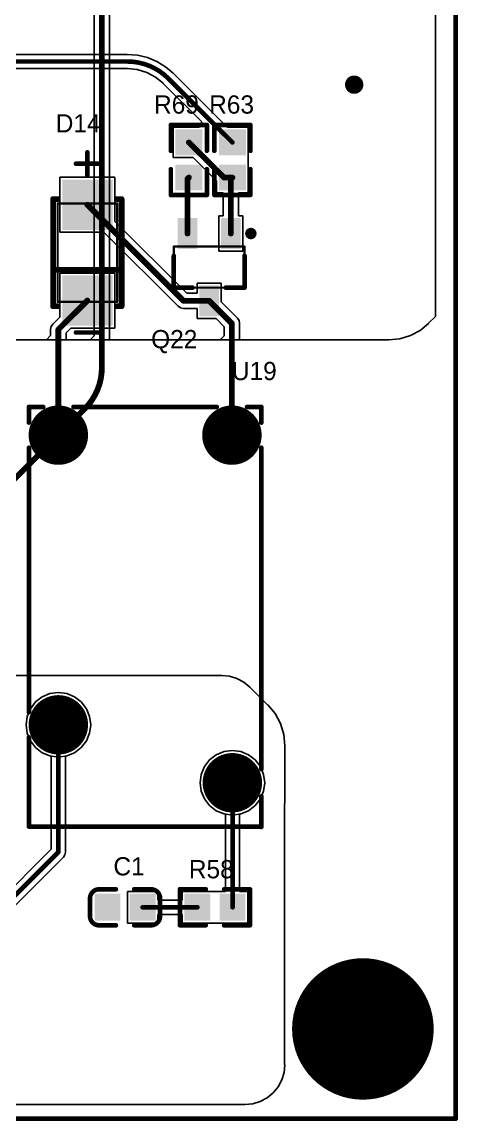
# Model space of a CAD drawing. Extents: x 32 to 132, y 19 to 123.
# Drawn here: x 112.71 to 131.8, y 18.57 to 66.76 of the extents above; entities that cross this region are included whole.
import ezdxf

# ---------------------------------------------------------------- set-up
doc = ezdxf.new("R2010")
doc.units = 0
doc.layers.get('0').update_dxf_attribs({"linetype": 'CONTINUOUS'})
for name, color, linetype in [('BOTTOMLAYER', 5, 'CONTINUOUS'), ('BOTTOMSOLDER', 6, 'CONTINUOUS'), ('MECHANICAL1', 6, 'CONTINUOUS'), ('MECHANICAL13', 56, 'CONTINUOUS'), ('MECHANICAL15', 56, 'CONTINUOUS'), ('MULTILAYER', 9, 'CONTINUOUS'), ('PADHOLELAYER', 156, 'CONTINUOUS'), ('TOPLAYER', 1, 'CONTINUOUS'), ('TOPOVERLAY', 2, 'CONTINUOUS'), ('TOPPASTE', 8, 'CONTINUOUS'), ('TOPSOLDER', 216, 'CONTINUOUS'), ('VIAHOLELAYER', 16, 'CONTINUOUS')]:
    doc.layers.add(name, color=color, linetype=linetype)

# ---------------------------------------------------------------- blocks, each defined once
blk = doc.blocks.new('0603_C_32')
at = {"layer": 'TOPLAYER'}
for points in [[(-1.23500134, -0.48999902), (-0.30500066, -0.48999902), (-1.23500134, 0.48999902), (-0.30500066, 0.48999902)], [(0.30500066, -0.48999902), (1.23500134, -0.48999902), (0.30500066, 0.48999902), (1.23500134, 0.48999902)]]:
    blk.add_solid(points, dxfattribs=at)
at = {"layer": 'TOPOVERLAY', "const_width": 0.1999996}
for points in [[(-1.5349982, 0.38999922, -0.4142135623723442), (-1.134999, 0.7900035)], [(1.13500154, 0.79000096, -0.4142126324381236), (1.53500074, 0.38999922)], [(-1.134999, -0.79000096, -0.414213562372877), (-1.5349982, -0.38999668)], [(1.53500328, -0.39000176, -0.4142126324386564), (1.13500408, -0.7900035)]]:
    blk.add_lwpolyline(points, format="xyb", dxfattribs=at)
for points in [[(-1.5349982, -0.38999922), (-1.5349982, 0.38999922)], [(-1.134999, 0.79000096), (-0.3999992, 0.79000096)], [(0.40000174, 0.79000096), (1.13500154, 0.79000096)], [(1.53500074, -0.38999922), (1.53500074, 0.38999922)], [(-1.134999, -0.79000096), (-0.3999992, -0.79000096)], [(0.40000428, -0.7900035), (1.13500408, -0.7900035)]]:
    blk.add_lwpolyline(points, dxfattribs=at)
at = {"layer": 'TOPOVERLAY', "const_width": 0.0999998}
for points in [[(-1.5849981, 0.38999922, 1), (-1.4849983, 0.38999922, 1)], [(-1.5849981, 0.38999922, 1), (-1.4849983, 0.38999922, 1)], [(-1.1849989, 0.7900035, 1), (-1.0849991, 0.7900035, 1)], [(-1.1849989, 0.79000096, 1), (-1.0849991, 0.79000096, 1)], [(-0.4499991, 0.79000096, 1), (-0.3499993, 0.79000096, 1)], [(0.35000184, 0.79000096, 1), (0.45000164, 0.79000096, 1)], [(1.08500164, 0.79000096, 1), (1.18500144, 0.79000096, 1)], [(1.08500164, 0.79000096, 1), (1.18500144, 0.79000096, 1)], [(1.48500084, 0.38999922, 1), (1.58500064, 0.38999922, 1)], [(1.48500084, 0.38999922, 1), (1.58500064, 0.38999922, 1)], [(-1.5849981, -0.38999668, 1), (-1.4849983, -0.38999668, 1)], [(-1.5849981, -0.38999922, 1), (-1.4849983, -0.38999922, 1)], [(1.48500084, -0.38999922, 1), (1.58500064, -0.38999922, 1)], [(1.48500338, -0.39000176, 1), (1.58500318, -0.39000176, 1)], [(-1.1849989, -0.79000096, 1), (-1.0849991, -0.79000096, 1)], [(-1.1849989, -0.79000096, 1), (-1.0849991, -0.79000096, 1)], [(-0.4499991, -0.79000096, 1), (-0.3499993, -0.79000096, 1)], [(0.35000438, -0.7900035, 1), (0.45000418, -0.7900035, 1)], [(1.08500418, -0.7900035, 1), (1.18500398, -0.7900035, 1)], [(1.08500418, -0.7900035, 1), (1.18500398, -0.7900035, 1)]]:
    blk.add_lwpolyline(points, format="xyb", close=True, dxfattribs=at)
at = {"layer": 'TOPPASTE'}
for points in [[(-1.23500134, -0.48999902), (-0.30500066, -0.48999902), (-1.23500134, 0.48999902), (-0.30500066, 0.48999902)], [(0.30500066, -0.48999902), (1.23500134, -0.48999902), (0.30500066, 0.48999902), (1.23500134, 0.48999902)]]:
    blk.add_solid(points, dxfattribs=at)
at = {"layer": 'TOPSOLDER'}
for points in [[(-1.33660134, -0.59159902), (-0.20340066, -0.59159902), (-1.33660134, 0.59159902), (-0.20340066, 0.59159902)], [(0.20340066, -0.59159902), (1.33660134, -0.59159902), (0.20340066, 0.59159902), (1.33660134, 0.59159902)]]:
    blk.add_solid(points, dxfattribs=at)
blk = doc.blocks.new('SMA_DO_214AC__S1_62')
at = {"layer": 'MECHANICAL13', "const_width": 0.0999998}
for points in [[(-2.1600033, 1.29999994), (2.15999822, 1.29999994)], [(-2.1600033, 1.29999994), (-2.1600033, -1.29999994)], [(2.15999822, 1.29999994), (2.15999822, -1.29999994)], [(-2.1600033, -1.29999994), (2.15999822, -1.29999994)]]:
    blk.add_lwpolyline(points, dxfattribs=at)
at = {"layer": 'MECHANICAL13', "const_width": 0.0499999}
for points in [[(-2.18500198, 1.29999994, 1), (-2.13500462, 1.29999994, 1)], [(-2.18500198, 1.29999994, 1), (-2.13500462, 1.29999994, 1)], [(2.13499954, 1.29999994, 1), (2.1849969, 1.29999994, 1)], [(2.13499954, 1.29999994, 1), (2.1849969, 1.29999994, 1)], [(-2.18500198, -1.29999994, 1), (-2.13500462, -1.29999994, 1)], [(-2.18500198, -1.29999994, 1), (-2.13500462, -1.29999994, 1)], [(2.13499954, -1.29999994, 1), (2.1849969, -1.29999994, 1)], [(2.13499954, -1.29999994, 1), (2.1849969, -1.29999994, 1)]]:
    blk.add_lwpolyline(points, format="xyb", close=True, dxfattribs=at)
at = {"layer": 'MECHANICAL15', "const_width": 0.2032}
for points in [[(-3.50000062, 0.499999), (-3.50000062, -0.499999)], [(3.89999982, 0.49999646), (3.89999982, -0.50000154)], [(3.39999828, -2.54e-06), (4.39999882, -2.54e-06)]]:
    blk.add_lwpolyline(points, dxfattribs=at)
at = {"layer": 'MECHANICAL15', "const_width": 0.1016}
for points in [[(-3.55080062, 0.499999, 1), (-3.44920062, 0.499999, 1)], [(3.84919982, 0.49999646, 1), (3.95079982, 0.49999646, 1)], [(3.34919828, -2.54e-06, 1), (3.45079828, -2.54e-06, 1)], [(4.34919882, -2.54e-06, 1), (4.45079882, -2.54e-06, 1)], [(-3.55080062, -0.499999, 1), (-3.44920062, -0.499999, 1)], [(3.84919982, -0.50000154, 1), (3.95079982, -0.50000154, 1)]]:
    blk.add_lwpolyline(points, format="xyb", close=True, dxfattribs=at)
at = {"layer": 'TOPLAYER'}
for points in [[(-3.10000142, 1.00000054), (-3.10000142, -1.00000054), (-1.10000034, 1.00000054), (-1.10000034, -1.00000054)], [(1.10000034, 1.00000054), (1.10000034, -1.00000054), (3.10000142, 1.00000054), (3.10000142, -1.00000054)]]:
    blk.add_solid(points, dxfattribs=at)
at = {"layer": 'TOPOVERLAY', "const_width": 0.254}
for points in [[(-2.35000038, 1.49999954), (-2.35000038, 1.29999994)], [(-2.35000038, 1.49999954), (2.35000038, 1.49999954)], [(-0.75000104, 1.49999954), (-0.75000104, -1.49999954)], [(2.35000038, 1.49999954), (2.35000038, 1.29999994)], [(-2.35000038, -1.29999994), (-2.35000038, -1.49999954)], [(-2.35000038, -1.49999954), (2.35000038, -1.49999954)], [(2.35000038, -1.29999994), (2.35000038, -1.49999954)]]:
    blk.add_lwpolyline(points, dxfattribs=at)
at = {"layer": 'TOPOVERLAY', "const_width": 0.127}
for points in [[(-2.41350038, 1.49999954, 1), (-2.28650038, 1.49999954, 1)], [(-2.41350038, 1.49999954, 1), (-2.28650038, 1.49999954, 1)], [(-0.81350104, 1.49999954, 1), (-0.68650104, 1.49999954, 1)], [(2.28650038, 1.49999954, 1), (2.41350038, 1.49999954, 1)], [(2.28650038, 1.49999954, 1), (2.41350038, 1.49999954, 1)], [(-2.41350038, 1.29999994, 1), (-2.28650038, 1.29999994, 1)], [(2.28650038, 1.29999994, 1), (2.41350038, 1.29999994, 1)], [(-2.41350038, -1.29999994, 1), (-2.28650038, -1.29999994, 1)], [(-2.41350038, -1.49999954, 1), (-2.28650038, -1.49999954, 1)], [(-2.41350038, -1.49999954, 1), (-2.28650038, -1.49999954, 1)], [(-0.81350104, -1.49999954, 1), (-0.68650104, -1.49999954, 1)], [(2.28650038, -1.29999994, 1), (2.41350038, -1.29999994, 1)], [(2.28650038, -1.49999954, 1), (2.41350038, -1.49999954, 1)], [(2.28650038, -1.49999954, 1), (2.41350038, -1.49999954, 1)]]:
    blk.add_lwpolyline(points, format="xyb", close=True, dxfattribs=at)
at = {"layer": 'TOPPASTE'}
for points in [[(-3.10000142, 1.00000054), (-3.10000142, -1.00000054), (-1.10000034, 1.00000054), (-1.10000034, -1.00000054)], [(1.10000034, 1.00000054), (1.10000034, -1.00000054), (3.10000142, 1.00000054), (3.10000142, -1.00000054)]]:
    blk.add_solid(points, dxfattribs=at)
at = {"layer": 'TOPSOLDER'}
for points in [[(-3.20160142, 1.10160054), (-3.20160142, -1.10160054), (-0.99840034, 1.10160054), (-0.99840034, -1.10160054)], [(0.99840034, 1.10160054), (0.99840034, -1.10160054), (3.20160142, 1.10160054), (3.20160142, -1.10160054)]]:
    blk.add_solid(points, dxfattribs=at)
blk = doc.blocks.new('SOT_23_3L_85')
at = {"layer": 'MECHANICAL13', "const_width": 0.0999998}
for points in [[(-0.8999982, 1.54999944), (-0.8999982, -1.54999944)], [(-0.8999982, 1.54999944), (0.90000074, 1.54999944)], [(0.90000074, 1.54999944), (0.90000074, -1.54999944)], [(-0.8999982, -1.54999944), (0.90000074, -1.54999944)]]:
    blk.add_lwpolyline(points, dxfattribs=at)
at = {"layer": 'MECHANICAL13', "const_width": 0.0499999}
for points in [[(-0.9249968799999999, 1.54999944, 1), (-0.8749995199999999, 1.54999944, 1)], [(-0.9249968799999999, 1.54999944, 1), (-0.8749995199999999, 1.54999944, 1)], [(0.8750020599999999, 1.54999944, 1), (0.9249994199999999, 1.54999944, 1)], [(0.8750020599999999, 1.54999944, 1), (0.9249994199999999, 1.54999944, 1)], [(-0.9249968799999999, -1.54999944, 1), (-0.8749995199999999, -1.54999944, 1)], [(-0.9249968799999999, -1.54999944, 1), (-0.8749995199999999, -1.54999944, 1)], [(0.8750020599999999, -1.54999944, 1), (0.9249994199999999, -1.54999944, 1)], [(0.8750020599999999, -1.54999944, 1), (0.9249994199999999, -1.54999944, 1)]]:
    blk.add_lwpolyline(points, format="xyb", close=True, dxfattribs=at)
at = {"layer": 'TOPLAYER'}
for points in [[(0.90000074, 1.27499872), (0.90000074, 0.62499748), (2.05000098, 1.27499872), (2.05000098, 0.62499748)], [(-2.04999844, 0.32500062), (-2.04999844, -0.32500062), (-0.8999982, 0.32500062), (-0.8999982, -0.32500062)], [(0.90000074, -0.62500002), (0.90000074, -1.27500126), (2.05000098, -0.62500002), (2.05000098, -1.27500126)]]:
    blk.add_solid(points, dxfattribs=at)
at = {"layer": 'TOPOVERLAY', "const_width": 0.1999996}
for points in [[(-0.8999982, 1.54999944), (0.50000154, 1.54999944)], [(-0.8999982, 1.54999944), (-0.8999982, 0.72499982)], [(-0.8999982, -0.72499982), (-0.8999982, -1.54999944)], [(-0.8999982, -1.54999944), (0.50000154, -1.54999944)]]:
    blk.add_lwpolyline(points, dxfattribs=at)
at = {"layer": 'TOPOVERLAY'}
for points, const_width in [([(-0.9499981, 1.54999944, 1), (-0.8499983, 1.54999944, 1)], 0.0999998), ([(-0.9499981, 1.54999944, 1), (-0.8499983, 1.54999944, 1)], 0.0999998), ([(0.45000164, 1.54999944, 1), (0.55000144, 1.54999944, 1)], 0.0999998), ([(-0.9499981, 0.72499982, 1), (-0.8499983, 0.72499982, 1)], 0.0999998), ([(-0.9499981, -0.72499982, 1), (-0.8499983, -0.72499982, 1)], 0.0999998), ([(-0.9499981, -1.54999944, 1), (-0.8499983, -1.54999944, 1)], 0.0999998), ([(-0.9499981, -1.54999944, 1), (-0.8499983, -1.54999944, 1)], 0.0999998), ([(0.45000164, -1.54999944, 1), (0.55000144, -1.54999944, 1)], 0.0999998), ([(1.60000188, -1.82500016, 1), (1.34999984, -1.82500016, 1)], 0.2499995), ([(1.2875006, -1.82500016, 1), (1.41249908, -1.82500016, 1)], 0.12499848), ([(1.53750264, -1.82500016, 1), (1.66250112, -1.82500016, 1)], 0.12499848)]:
    blk.add_lwpolyline(points, format="xyb", close=True, dxfattribs=dict(at, const_width=const_width))
at = {"layer": 'TOPPASTE'}
for points in [[(0.90000074, 1.27499872), (0.90000074, 0.62499748), (2.05000098, 1.27499872), (2.05000098, 0.62499748)], [(-2.04999844, 0.32500062), (-2.04999844, -0.32500062), (-0.8999982, 0.32500062), (-0.8999982, -0.32500062)], [(0.90000074, -0.62500002), (0.90000074, -1.27500126), (2.05000098, -0.62500002), (2.05000098, -1.27500126)]]:
    blk.add_solid(points, dxfattribs=at)
at = {"layer": 'TOPSOLDER'}
for points in [[(0.7984007399999999, 1.37659872), (0.7984007399999999, 0.52339748), (2.15160098, 1.37659872), (2.15160098, 0.52339748)], [(-2.15159844, 0.42660062), (-2.15159844, -0.42660062), (-0.7983982, 0.42660062), (-0.7983982, -0.42660062)], [(0.7984007399999999, -0.52340002), (0.7984007399999999, -1.37660126), (2.15160098, -0.52340002), (2.15160098, -1.37660126)]]:
    blk.add_solid(points, dxfattribs=at)
blk = doc.blocks.new('0603_R_127')
at = {"layer": 'TOPLAYER'}
for points in [[(-1.2349988, -0.48999902), (-0.30499812, -0.48999902), (-1.2349988, 0.48999902), (-0.30499812, 0.48999902)], [(0.3050032, -0.48999902), (1.23500388, -0.48999902), (0.3050032, 0.48999902), (1.23500388, 0.48999902)]]:
    blk.add_solid(points, dxfattribs=at)
at = {"layer": 'TOPOVERLAY', "const_width": 0.1999996}
for points in [[(-1.5349982, 0.79000096), (-1.5349982, -0.79000096)], [(-0.3999992, 0.79000096), (-1.5349982, 0.79000096)], [(1.53500074, 0.79000096), (0.40000174, 0.79000096)], [(1.53500074, 0.79000096), (1.53500074, -0.79000096)], [(-0.3999992, -0.79000096), (-1.5349982, -0.79000096)], [(1.53500074, -0.79000096), (0.40000174, -0.79000096)]]:
    blk.add_lwpolyline(points, dxfattribs=at)
at = {"layer": 'TOPOVERLAY', "const_width": 0.0999998}
for points in [[(-1.5849981, 0.79000096, 1), (-1.4849983, 0.79000096, 1)], [(-1.5849981, 0.79000096, 1), (-1.4849983, 0.79000096, 1)], [(-0.4499991, 0.79000096, 1), (-0.3499993, 0.79000096, 1)], [(0.35000184, 0.79000096, 1), (0.45000164, 0.79000096, 1)], [(1.48500084, 0.79000096, 1), (1.58500064, 0.79000096, 1)], [(1.48500084, 0.79000096, 1), (1.58500064, 0.79000096, 1)], [(-1.5849981, -0.79000096, 1), (-1.4849983, -0.79000096, 1)], [(-1.5849981, -0.79000096, 1), (-1.4849983, -0.79000096, 1)], [(-0.4499991, -0.79000096, 1), (-0.3499993, -0.79000096, 1)], [(0.35000184, -0.79000096, 1), (0.45000164, -0.79000096, 1)], [(1.48500084, -0.79000096, 1), (1.58500064, -0.79000096, 1)], [(1.48500084, -0.79000096, 1), (1.58500064, -0.79000096, 1)]]:
    blk.add_lwpolyline(points, format="xyb", close=True, dxfattribs=at)
at = {"layer": 'TOPPASTE'}
for points in [[(-1.2349988, -0.48999902), (-0.30499812, -0.48999902), (-1.2349988, 0.48999902), (-0.30499812, 0.48999902)], [(0.3050032, -0.48999902), (1.23500388, -0.48999902), (0.3050032, 0.48999902), (1.23500388, 0.48999902)]]:
    blk.add_solid(points, dxfattribs=at)
at = {"layer": 'TOPSOLDER'}
for points in [[(-1.3365988, -0.59159902), (-0.20339812, -0.59159902), (-1.3365988, 0.59159902), (-0.20339812, 0.59159902)], [(0.2034032, -0.59159902), (1.33660388, -0.59159902), (0.2034032, 0.59159902), (1.33660388, 0.59159902)]]:
    blk.add_solid(points, dxfattribs=at)
blk = doc.blocks.new('0603_R_132')
at = {"layer": 'TOPLAYER'}
for points in [[(-1.2349988, -0.48999902), (-0.30499812, -0.48999902), (-1.2349988, 0.48999902), (-0.30499812, 0.48999902)], [(0.3050032, -0.48999902), (1.23500388, -0.48999902), (0.3050032, 0.48999902), (1.23500388, 0.48999902)]]:
    blk.add_solid(points, dxfattribs=at)
at = {"layer": 'TOPOVERLAY', "const_width": 0.1999996}
for points in [[(-1.5349982, -0.79000096), (-1.5349982, 0.79000096)], [(-0.3999992, 0.79000096), (-1.5349982, 0.79000096)], [(1.53500074, 0.79000096), (0.40000174, 0.79000096)], [(1.53500074, -0.79000096), (1.53500074, 0.79000096)], [(-0.3999992, -0.79000096), (-1.5349982, -0.79000096)], [(1.53500074, -0.79000096), (0.40000174, -0.79000096)]]:
    blk.add_lwpolyline(points, dxfattribs=at)
at = {"layer": 'TOPOVERLAY', "const_width": 0.0999998}
for points in [[(-1.5849981, 0.79000096, 1), (-1.4849983, 0.79000096, 1)], [(-1.5849981, 0.79000096, 1), (-1.4849983, 0.79000096, 1)], [(-0.4499991, 0.79000096, 1), (-0.3499993, 0.79000096, 1)], [(0.35000184, 0.79000096, 1), (0.45000164, 0.79000096, 1)], [(1.48500084, 0.79000096, 1), (1.58500064, 0.79000096, 1)], [(1.48500084, 0.79000096, 1), (1.58500064, 0.79000096, 1)], [(-1.5849981, -0.79000096, 1), (-1.4849983, -0.79000096, 1)], [(-1.5849981, -0.79000096, 1), (-1.4849983, -0.79000096, 1)], [(-0.4499991, -0.79000096, 1), (-0.3499993, -0.79000096, 1)], [(0.35000184, -0.79000096, 1), (0.45000164, -0.79000096, 1)], [(1.48500084, -0.79000096, 1), (1.58500064, -0.79000096, 1)], [(1.48500084, -0.79000096, 1), (1.58500064, -0.79000096, 1)]]:
    blk.add_lwpolyline(points, format="xyb", close=True, dxfattribs=at)
at = {"layer": 'TOPPASTE'}
for points in [[(-1.2349988, -0.48999902), (-0.30499812, -0.48999902), (-1.2349988, 0.48999902), (-0.30499812, 0.48999902)], [(0.3050032, -0.48999902), (1.23500388, -0.48999902), (0.3050032, 0.48999902), (1.23500388, 0.48999902)]]:
    blk.add_solid(points, dxfattribs=at)
at = {"layer": 'TOPSOLDER'}
for points in [[(-1.3365988, -0.59159902), (-0.20339812, -0.59159902), (-1.3365988, 0.59159902), (-0.20339812, 0.59159902)], [(0.2034032, -0.59159902), (1.33660388, -0.59159902), (0.2034032, 0.59159902), (1.33660388, 0.59159902)]]:
    blk.add_solid(points, dxfattribs=at)
blk = doc.blocks.new('0603_R_136')
at = {"layer": 'TOPLAYER'}
for points in [[(-1.2349988, -0.48999902), (-0.30499812, -0.48999902), (-1.2349988, 0.48999902), (-0.30499812, 0.48999902)], [(0.3050032, -0.48999902), (1.23500388, -0.48999902), (0.3050032, 0.48999902), (1.23500388, 0.48999902)]]:
    blk.add_solid(points, dxfattribs=at)
at = {"layer": 'TOPOVERLAY', "const_width": 0.1999996}
for points in [[(-1.5349982, 0.79000096), (-1.5349982, -0.79000096)], [(-1.5349982, 0.79000096), (-0.3999992, 0.79000096)], [(0.40000174, 0.79000096), (1.53500074, 0.79000096)], [(1.53500074, 0.79000096), (1.53500074, -0.79000096)], [(-1.5349982, -0.79000096), (-0.3999992, -0.79000096)], [(0.40000174, -0.79000096), (1.53500074, -0.79000096)]]:
    blk.add_lwpolyline(points, dxfattribs=at)
at = {"layer": 'TOPOVERLAY', "const_width": 0.0999998}
for points in [[(-1.5849981, 0.79000096, 1), (-1.4849983, 0.79000096, 1)], [(-1.5849981, 0.79000096, 1), (-1.4849983, 0.79000096, 1)], [(-0.4499991, 0.79000096, 1), (-0.3499993, 0.79000096, 1)], [(0.35000184, 0.79000096, 1), (0.45000164, 0.79000096, 1)], [(1.48500084, 0.79000096, 1), (1.58500064, 0.79000096, 1)], [(1.48500084, 0.79000096, 1), (1.58500064, 0.79000096, 1)], [(-1.5849981, -0.79000096, 1), (-1.4849983, -0.79000096, 1)], [(-1.5849981, -0.79000096, 1), (-1.4849983, -0.79000096, 1)], [(-0.4499991, -0.79000096, 1), (-0.3499993, -0.79000096, 1)], [(0.35000184, -0.79000096, 1), (0.45000164, -0.79000096, 1)], [(1.48500084, -0.79000096, 1), (1.58500064, -0.79000096, 1)], [(1.48500084, -0.79000096, 1), (1.58500064, -0.79000096, 1)]]:
    blk.add_lwpolyline(points, format="xyb", close=True, dxfattribs=at)
at = {"layer": 'TOPPASTE'}
for points in [[(-1.2349988, -0.48999902), (-0.30499812, -0.48999902), (-1.2349988, 0.48999902), (-0.30499812, 0.48999902)], [(0.3050032, -0.48999902), (1.23500388, -0.48999902), (0.3050032, 0.48999902), (1.23500388, 0.48999902)]]:
    blk.add_solid(points, dxfattribs=at)
at = {"layer": 'TOPSOLDER'}
for points in [[(-1.3365988, -0.59159902), (-0.20339812, -0.59159902), (-1.3365988, 0.59159902), (-0.20339812, 0.59159902)], [(0.2034032, -0.59159902), (1.33660388, -0.59159902), (0.2034032, 0.59159902), (1.33660388, 0.59159902)]]:
    blk.add_solid(points, dxfattribs=at)
blk = doc.blocks.new('HF32F_005_HS_156')
at = {"layer": 'BOTTOMLAYER', "const_width": 1.200023}
for points in [[(-0.6000114999999999, 7.599679999999999, 1), (0.6000114999999999, 7.599679999999999, 1)], [(14.6399885, 7.619999999999999, 1), (15.8400115, 7.619999999999999, 1)], [(-0.6000114999999999, 0, 1), (0.6000114999999999, 0, 1)], [(12.0999885, 0, 1), (13.3000115, 0, 1)]]:
    blk.add_lwpolyline(points, format="xyb", close=True, dxfattribs=at)
at = {"layer": 'BOTTOMSOLDER', "const_width": 1.301623}
for points in [[(-0.6508115, 7.599679999999999, 1), (0.6508115, 7.599679999999999, 1)], [(14.5891885, 7.619999999999999, 1), (15.8908115, 7.619999999999999, 1)], [(-0.6508115, 0, 1), (0.6508115, 0, 1)], [(12.0491885, 0, 1), (13.3508115, 0, 1)]]:
    blk.add_lwpolyline(points, format="xyb", close=True, dxfattribs=at)
at = {"layer": 'MECHANICAL15', "const_width": 0.00254}
blk.add_lwpolyline([(7.946135999999999, 4.1373552), (7.996936, 4.1881552)], dxfattribs=at)
at = {"layer": 'MECHANICAL15', "const_width": 0.00127}
for points in [[(7.945500999999999, 4.1373552, 1), (7.946770999999999, 4.1373552, 1)], [(7.996301, 4.1881552, 1), (7.997571, 4.1881552, 1)]]:
    blk.add_lwpolyline(points, format="xyb", close=True, dxfattribs=at)
at = {"layer": 'MULTILAYER', "const_width": 1.200023}
for points in [[(-0.6000114999999999, 7.599679999999999, 1), (0.6000114999999999, 7.599679999999999, 1)], [(14.6399885, 7.619999999999999, 1), (15.8400115, 7.619999999999999, 1)], [(-0.6000114999999999, 0, 1), (0.6000114999999999, 0, 1)], [(12.0999885, 0, 1), (13.3000115, 0, 1)]]:
    blk.add_lwpolyline(points, format="xyb", close=True, dxfattribs=at)
at = {"layer": 'PADHOLELAYER', "const_width": 0.700024}
for points in [[(-0.350012, 7.599679999999999, 1), (0.350012, 7.599679999999999, 1)], [(14.889988, 7.619999999999999, 1), (15.590012, 7.619999999999999, 1)], [(-0.350012, 0, 1), (0.350012, 0, 1)], [(12.349988, 0, 1), (13.050012, 0, 1)]]:
    blk.add_lwpolyline(points, format="xyb", close=True, dxfattribs=at)
at = {"layer": 'TOPLAYER', "const_width": 1.200023}
for points in [[(-0.6000114999999999, 7.599679999999999, 1), (0.6000114999999999, 7.599679999999999, 1)], [(14.6399885, 7.619999999999999, 1), (15.8400115, 7.619999999999999, 1)], [(-0.6000114999999999, 0, 1), (0.6000114999999999, 0, 1)], [(12.0999885, 0, 1), (13.3000115, 0, 1)]]:
    blk.add_lwpolyline(points, format="xyb", close=True, dxfattribs=at)
at = {"layer": 'TOPOVERLAY', "const_width": 0.1999996}
for points in [[(-1.23698, 8.2613246), (-1.23698, 8.889999999999999)], [(-0.54991, 8.889999999999999), (-1.18999, 8.889999999999999)], [(14.6444716, 8.889999999999999), (0.54991, 8.889999999999999)], [(17.180052, 8.889999999999999), (15.8355284, 8.889999999999999)], [(17.163034, -1.27), (17.163034, 8.889999999999999)], [(17.169892, 8.560054), (17.169892, 8.889999999999999)], [(-1.23698, 0.6616445999999999), (-1.23698, 6.9380354)], [(-1.23698, -1.2899898), (-1.23698, -0.6616445999999999)], [(-0.5506974, -1.2899898), (-1.23698, -1.2899898)], [(12.1493026, -1.2899898), (0.5506974, -1.2899898)], [(17.163034, -1.2899898), (13.2506974, -1.2899898)]]:
    blk.add_lwpolyline(points, dxfattribs=at)
at = {"layer": 'TOPOVERLAY', "const_width": 0.0999998}
for points in [[(-1.2869799, 8.889999999999999, 1), (-1.1869801, 8.889999999999999, 1)], [(-1.2399899, 8.889999999999999, 1), (-1.1399901, 8.889999999999999, 1)], [(-0.5999099, 8.889999999999999, 1), (-0.4999101, 8.889999999999999, 1)], [(0.4999101, 8.889999999999999, 1), (0.5999099, 8.889999999999999, 1)], [(14.5944717, 8.889999999999999, 1), (14.6944715, 8.889999999999999, 1)], [(15.7855285, 8.889999999999999, 1), (15.8855283, 8.889999999999999, 1)], [(17.1130341, 8.889999999999999, 1), (17.2130339, 8.889999999999999, 1)], [(17.1198921, 8.889999999999999, 1), (17.2198919, 8.889999999999999, 1)], [(17.1300521, 8.889999999999999, 1), (17.2300519, 8.889999999999999, 1)], [(-1.2869799, 8.2613246, 1), (-1.1869801, 8.2613246, 1)], [(17.1198921, 8.560054, 1), (17.2198919, 8.560054, 1)], [(-1.2869799, 6.9380354, 1), (-1.1869801, 6.9380354, 1)], [(-1.2869799, 0.6616445999999999, 1), (-1.1869801, 0.6616445999999999, 1)], [(-1.2869799, -0.6616445999999999, 1), (-1.1869801, -0.6616445999999999, 1)], [(-1.2869799, -1.2899898, 1), (-1.1869801, -1.2899898, 1)], [(-1.2869799, -1.2899898, 1), (-1.1869801, -1.2899898, 1)], [(-0.6006973, -1.2899898, 1), (-0.5006975, -1.2899898, 1)], [(0.5006975, -1.2899898, 1), (0.6006973, -1.2899898, 1)], [(12.0993027, -1.2899898, 1), (12.1993025, -1.2899898, 1)], [(13.2006975, -1.2899898, 1), (13.3006973, -1.2899898, 1)], [(17.1130341, -1.27, 1), (17.2130339, -1.27, 1)], [(17.1130341, -1.2899898, 1), (17.2130339, -1.2899898, 1)]]:
    blk.add_lwpolyline(points, format="xyb", close=True, dxfattribs=at)
at = {"layer": 'TOPSOLDER', "const_width": 1.301623}
for points in [[(-0.6508115, 7.599679999999999, 1), (0.6508115, 7.599679999999999, 1)], [(14.5891885, 7.619999999999999, 1), (15.8908115, 7.619999999999999, 1)], [(-0.6508115, 0, 1), (0.6508115, 0, 1)], [(12.0491885, 0, 1), (13.3508115, 0, 1)]]:
    blk.add_lwpolyline(points, format="xyb", close=True, dxfattribs=at)

msp = doc.modelspace()

# ---------------------------------------------------------------- linework, layer by layer
at = {"layer": 'BOTTOMLAYER'}
for p, q in [((130.81, 106.68), (130.81, 53.848)), ((115.86833062, 67.69176454), (115.86833062, 53.00265244)), ((116.54166938, 52.82287377999999), (116.54166938, 67.69176454)), ((130.51163636, 53.53449542), (130.14731908, 53.23550948)), ((130.51242122, 53.55042122), (130.51163636, 53.53449542)), ((130.51242376, 53.55042375999999), (130.51241868, 53.55042375999999)), ((130.51241868, 53.55042375999999), (130.51242122, 53.55042122)), ((130.81, 53.848), (130.51242376, 53.55042375999999)), ((129.7212036, 53.00774514), (129.25883978, 52.86748888)), ((130.14731908, 53.23550948), (129.7212036, 53.00774514)), ((115.68870436, 52.82306681999999), (75.85162122, 52.83199999999999)), ((115.86833062, 53.00265244), (115.68870436, 52.82306681999999)), ((128.778, 52.82013058), (116.54166938, 52.82287377999999)), ((129.25883978, 52.86748888), (128.778, 52.82013058)), ((90.678, 38.09999999999999), (121.45557878, 38.09999999999999)), ((121.45557878, 38.09999746), (121.46393284, 38.1075692)), ((121.45557878, 38.09999999999999), (121.45557878, 38.09999746)), ((121.46393284, 38.1075692), (121.79558572, 38.0749048)), ((121.79558572, 38.0749048), (122.12252436, 37.97572796)), ((122.12252436, 37.97572796), (122.4238344, 37.81467418)), ((122.4238344, 37.81467418), (122.68793344, 37.59793344)), ((122.68793344, 37.59793344), (123.46205178, 36.81194822)), ((113.59232552, 37.16671256), (113.29919936, 36.94179047999999)), ((113.93367612, 37.3081042), (113.59232552, 37.16671256)), ((114.29998984, 37.35633118), (113.93367612, 37.3081042)), ((114.66630356, 37.3081042), (114.29998984, 37.35633118)), ((115.00765416, 37.16671256), (114.66630356, 37.3081042)), ((115.30078032, 36.94179047999999), (115.00765416, 37.16671256)), ((113.07427728, 36.64866431999999), (112.93288564, 36.30731372)), ((113.29919936, 36.94179047999999), (113.07427728, 36.64866431999999)), ((115.5257024, 36.64866431999999), (115.30078032, 36.94179047999999)), ((115.66709404, 36.30731372), (115.5257024, 36.64866431999999)), ((123.46205178, 36.81194822), (123.46204924, 36.81194822)), ((123.46204924, 36.81194822), (123.47853892, 36.81113796)), ((123.47853892, 36.81113796), (123.78815222, 36.4338743)), ((112.93288564, 36.30731372), (112.88465866, 35.941)), ((115.71532102, 35.941), (115.66709404, 36.30731372)), ((123.78815222, 36.4338743), (124.024009, 35.99261534)), ((112.88465866, 35.941), (112.93288564, 35.57468627999999)), ((115.66709404, 35.57468627999999), (115.71532102, 35.941)), ((124.024009, 35.99261534), (124.16924874, 35.5138228)), ((112.93288564, 35.57468627999999), (113.07427728, 35.23333568)), ((113.07427728, 35.23333568), (113.29919936, 34.94020952)), ((115.30078032, 34.94020952), (115.5257024, 35.23333568)), ((115.5257024, 35.23333568), (115.66709404, 35.57468627999999)), ((124.16924874, 35.5138228), (124.21829106, 35.01589644)), ((113.29919936, 34.94020952), (113.59232552, 34.71528744)), ((113.59232552, 34.71528744), (113.93367612, 34.5738958)), ((114.66630356, 34.5738958), (115.00765416, 34.71528744)), ((115.00765416, 34.71528744), (115.30078032, 34.94020952)), ((121.55367612, 34.7681042), (121.21232552, 34.62671256)), ((121.91998984, 34.81633118), (121.55367612, 34.7681042)), ((122.28630356, 34.7681042), (121.91998984, 34.81633118)), ((122.62765416, 34.62671256), (122.28630356, 34.7681042)), ((124.21829106, 35.01589644), (124.206, 29.972)), ((113.93367612, 34.5738958), (114.29998984, 34.52566882)), ((114.29998984, 34.52566882), (114.66630356, 34.5738958)), ((120.91919936, 34.40179048), (120.69427728, 34.10866432)), ((121.21232552, 34.62671256), (120.91919936, 34.40179048)), ((122.92078032, 34.40179048), (122.62765416, 34.62671256)), ((123.1457024, 34.10866432), (122.92078032, 34.40179048)), ((120.55288564, 33.76731372), (120.50465866, 33.401)), ((120.69427728, 34.10866432), (120.55288564, 33.76731372)), ((123.28709404, 33.76731372), (123.1457024, 34.10866432)), ((123.33532102, 33.401), (123.28709404, 33.76731372)), ((120.50465866, 33.401), (120.55288564, 33.03468628)), ((123.28709404, 33.03468628), (123.33532102, 33.401)), ((120.55288564, 33.03468628), (120.69427728, 32.69333568)), ((123.1457024, 32.69333568), (123.28709404, 33.03468628)), ((120.69427728, 32.69333568), (120.91919936, 32.40020952)), ((120.91919936, 32.40020952), (121.21232552, 32.17528744)), ((122.62765416, 32.17528744), (122.92078032, 32.40020952)), ((122.92078032, 32.40020952), (123.1457024, 32.69333568)), ((121.21232552, 32.17528744), (121.55367612, 32.0338958)), ((121.55367612, 32.0338958), (121.91998984, 31.98566882)), ((121.91998984, 31.98566882), (122.28630356, 32.0338958)), ((122.28630356, 32.0338958), (122.62765416, 32.17528744)), ((124.206, 29.972), (124.206, 21.03842122)), ((124.2135692, 21.03006716), (124.1809048, 20.69841428)), ((124.206, 21.03842122), (124.20599746, 21.03842122)), ((124.20599746, 21.03842122), (124.2135692, 21.03006716)), ((124.08172796, 20.37147564), (123.92067418, 20.0701656)), ((124.1809048, 20.69841428), (124.08172796, 20.37147564)), ((123.70393344, 19.80606656), (123.4398344, 19.58932582)), ((123.92067418, 20.0701656), (123.70393344, 19.80606656)), ((122.47157878, 19.29560784), (80.00999999999999, 19.304)), ((122.81158572, 19.3290952), (122.47157878, 19.29560784)), ((123.13852436, 19.42827204), (122.81158572, 19.3290952)), ((123.4398344, 19.58932582), (123.13852436, 19.42827204))]:
    msp.add_line(p, q, dxfattribs=at)
at = {"layer": 'BOTTOMLAYER', "const_width": 0.254}
for points in [[(116.205, 51.59811372), (116.205, 68.072)], [(114.29998984, 48.641), (115.46105178, 49.80206193999999)], [(109.70993806, 44.05094822), (114.29998984, 48.641)]]:
    msp.add_lwpolyline(points, dxfattribs=at)
at = {"layer": 'BOTTOMLAYER'}
for points, const_width in [([(127.1040003, 64.008, 1), (127.4039997, 64.008, 1)], 0.2999994), ([(116.1415, 51.59811372, 1), (116.2685, 51.59811372, 1)], 0.127), ([(116.1415, 51.59811372, 1), (116.2685, 51.59811372, 1)], 0.127), ([(115.39755178, 49.80206193999999, 1), (115.52455178, 49.80206193999999, 1)], 0.127), ([(115.39755178, 49.80206193999999, 1), (115.52455178, 49.80206193999999, 1)], 0.127), ([(114.23648984, 48.641, 1), (114.36348984, 48.641, 1)], 0.127), ([(114.23648984, 48.641, 1), (114.36348984, 48.641, 1)], 0.127), ([(126.13500046, 22.606, 1), (129.13499954, 22.606, 1)], 2.99999908)]:
    msp.add_lwpolyline(points, format="xyb", close=True, dxfattribs=dict(at, const_width=const_width))
at = {"layer": 'BOTTOMLAYER', "const_width": 0.254}
msp.add_lwpolyline([(116.205, 51.59811372, -0.1989123673795613), (115.46105178, 49.80206193999999)], format="xyb", dxfattribs=at)
at = {"layer": 'BOTTOMSOLDER'}
for points, const_width in [([(127.0532003, 64.008, 1), (127.4547997, 64.008, 1)], 0.4015994), ([(126.08420046, 22.606, 1), (129.18579954, 22.606, 1)], 3.10159908)]:
    msp.add_lwpolyline(points, format="xyb", close=True, dxfattribs=dict(at, const_width=const_width))
at = {"layer": 'MECHANICAL1', "const_width": 0.1999996}
for points in [[(131.699, 18.669), (131.699, 122.936)], [(31.75, 18.669), (131.699, 18.669)]]:
    msp.add_lwpolyline(points, dxfattribs=at)
at = {"layer": 'MECHANICAL1', "const_width": 0.0999998}
msp.add_lwpolyline([(131.6490001, 18.669, 1), (131.7489999, 18.669, 1)], format="xyb", close=True, dxfattribs=at)
msp.add_lwpolyline([(131.6490001, 18.669, 1), (131.7489999, 18.669, 1)], format="xyb", close=True, dxfattribs=at)
at = {"layer": 'MULTILAYER'}
for points, const_width in [([(127.1040003, 64.008, 1), (127.4039997, 64.008, 1)], 0.2999994), ([(126.13500046, 22.606, 1), (129.13499954, 22.606, 1)], 2.99999908)]:
    msp.add_lwpolyline(points, format="xyb", close=True, dxfattribs=dict(at, const_width=const_width))
at = {"layer": 'PADHOLELAYER', "const_width": 1.64999924}
msp.add_lwpolyline([(126.81000038, 22.606, 1), (128.45999962, 22.606, 1)], format="xyb", close=True, dxfattribs=at)
at = {"layer": 'TOPLAYER'}
for p, q in [((130.81, 106.68), (130.81, 53.848)), ((117.3198949, 65.33477153999999), (110.52610356, 65.33477153999999)), ((117.76629482, 65.30246274), (117.3198949, 65.33759601999999)), ((117.3198949, 65.33759601999999), (117.3198949, 65.33477153999999)), ((118.20170416, 65.19793158), (117.76629482, 65.30246274)), ((118.61540158, 65.02657302), (118.20170416, 65.19793158)), ((110.52610356, 64.71322846), (117.3198949, 64.71322846)), ((117.3198949, 64.71322846), (117.3334331, 64.71592086)), ((117.3334331, 64.71592086), (117.7555811, 64.6743436)), ((117.7555811, 64.6743436), (118.17452362, 64.54725724)), ((118.9971966, 64.79260854), (118.61540158, 65.02657302)), ((119.33287792, 64.50590858), (118.9971966, 64.79260854)), ((118.17452362, 64.54725724), (118.56062394, 64.34088224)), ((118.56062394, 64.34088224), (118.8885354, 64.07177177999999)), ((119.33288046, 64.50590604), (119.33287792, 64.50591112)), ((119.33287792, 64.50591112), (119.33287792, 64.50590858)), ((119.33769376, 64.50179632), (119.33288046, 64.50590604)), ((119.33569732, 64.49979734), (119.33769376, 64.50179632)), ((121.69129586, 62.1441988), (119.33569732, 64.49979734)), ((118.8885354, 64.07177177999999), (118.89619858, 64.06030367999999)), ((118.89619858, 64.06030367999999), (120.57763286, 62.3788694)), ((120.57763286, 62.3788694), (120.4804296, 62.14420388)), ((120.4804296, 62.14420388), (119.32180098, 62.14420388)), ((119.32180098, 62.14420388), (119.32180098, 60.8078032)), ((122.61319902, 62.1441988), (121.69129586, 62.1441988)), ((122.61319902, 60.8078032), (122.61319902, 62.1441988)), ((119.32180098, 60.8078032), (120.20707734, 60.8078032)), ((120.20707734, 60.8078032), (121.22680098, 59.78807956)), ((122.6132041, 60.8078032), (122.61319902, 60.8078032)), ((122.6132041, 60.60419426), (122.6132041, 60.8078032)), ((122.61319902, 59.26779612), (122.61319902, 60.60419426)), ((122.61319902, 60.60419426), (122.61319902, 60.60419426)), ((122.61319902, 60.60419426), (122.61319902, 60.60419172)), ((122.61319902, 60.60419172), (122.6132041, 60.60419426)), ((116.77320054, 59.94520142), (114.36679946, 59.94520142)), ((114.36679946, 59.94520142), (114.36679946, 57.53880033999999)), ((116.77320054, 58.01492334), (116.77320054, 59.94520142)), ((121.22680098, 59.78807956), (121.22680098, 59.26779612)), ((121.22680098, 59.26779612), (121.51733126, 59.26779612)), ((121.51733126, 59.26779612), (121.51733126, 58.26020097999999)), ((122.19067002, 58.26020097999999), (122.19067002, 59.26779612)), ((122.19067002, 59.26779612), (122.61319902, 59.26779612)), ((119.91945282, 54.86867106), (116.77320054, 58.01492334)), ((121.51733126, 58.26020097999999), (121.32580002, 58.26020097999999)), ((121.32580002, 58.26020097999999), (121.32580002, 56.70380074)), ((122.38220126, 58.26020097999999), (122.19067002, 58.26020097999999)), ((122.38220126, 56.70380074), (122.38220126, 58.26020097999999)), ((114.36679946, 57.53880033999999), (116.29707754, 57.53880033999999)), ((116.29707754, 57.53880033999999), (119.5419377, 54.29394018)), ((121.32580002, 56.70380074), (122.38220126, 56.70380074)), ((116.77320054, 55.74519966), (114.36679946, 55.74519966)), ((114.36679946, 55.74519966), (114.36679946, 53.81492158)), ((116.77320054, 53.33879858), (116.77320054, 55.74519966)), ((121.43220062, 55.31020179999999), (120.37579938, 55.31020179999999)), ((120.37579938, 55.31020179999999), (120.37579938, 54.86867106)), ((121.43220062, 54.47992405999999), (121.43220062, 55.31020179999999)), ((120.37579938, 54.86867106), (119.91945282, 54.86867106)), ((122.13773134, 53.77439334), (121.43220062, 54.47992405999999)), ((119.5419377, 54.29394018), (119.65116278, 54.22095836)), ((119.65116278, 54.22095836), (119.7799992, 54.1953323)), ((119.7799992, 54.1953323), (120.37579938, 54.1953323)), ((120.37579938, 54.1953323), (120.37579938, 53.75380156)), ((114.06192834, 53.51005046), (113.98894906, 53.40082792)), ((114.36679946, 53.81492158), (114.06192834, 53.51005046)), ((120.37579938, 53.75380156), (121.20607712, 53.75380156)), ((121.20607712, 53.75380156), (121.56300046, 53.39687822)), ((122.21071062, 53.6651708), (122.13773134, 53.77439334)), ((122.23633922, 53.53633184), (122.21071062, 53.6651708)), ((122.23633922, 52.8215987), (122.23633922, 53.53633184)), ((130.51163636, 53.53449542), (130.14731908, 53.23550948)), ((130.51242122, 53.55042122), (130.51163636, 53.53449542)), ((130.51242376, 53.55042375999999), (130.51241868, 53.55042375999999)), ((130.51241868, 53.55042375999999), (130.51242122, 53.55042122)), ((130.81, 53.848), (130.51242376, 53.55042375999999)), ((113.98894906, 53.40082792), (113.96332046, 53.27198895999999)), ((113.96332046, 53.27198895999999), (113.96332046, 53.00307916)), ((114.63665922, 53.13253534), (114.84292246, 53.33879858)), ((114.63665922, 52.82330304), (114.63665922, 53.13253534)), ((114.84292246, 53.33879858), (116.77320054, 53.33879858)), ((121.56300046, 53.39687822), (121.56300046, 53.00137482)), ((129.7212036, 53.00774514), (129.25883978, 52.86748888)), ((130.14731908, 53.23550948), (129.7212036, 53.00774514)), ((113.7836942, 52.82349353999999), (109.83267594, 52.82438)), ((113.96332046, 53.00307916), (113.7836942, 52.82349353999999)), ((121.3833742, 52.8217892), (114.63665922, 52.82330304)), ((121.56300046, 53.00137482), (121.3833742, 52.8217892)), ((128.778, 52.82013058), (122.23633922, 52.8215987)), ((129.25883978, 52.86748888), (128.778, 52.82013058)), ((90.678, 38.09999999999999), (121.45557878, 38.09999999999999)), ((121.45557878, 38.09999746), (121.46393284, 38.1075692)), ((121.45557878, 38.09999999999999), (121.45557878, 38.09999746)), ((121.46393284, 38.1075692), (121.79558572, 38.0749048)), ((121.79558572, 38.0749048), (122.12252436, 37.97572796)), ((122.12252436, 37.97572796), (122.4238344, 37.81467418)), ((122.4238344, 37.81467418), (122.68793344, 37.59793344)), ((122.68793344, 37.59793344), (123.46205178, 36.81194822)), ((113.59232552, 37.16671256), (113.29919936, 36.94179047999999)), ((113.93367612, 37.3081042), (113.59232552, 37.16671256)), ((114.29998984, 37.35633118), (113.93367612, 37.3081042)), ((114.66630356, 37.3081042), (114.29998984, 37.35633118)), ((115.00765416, 37.16671256), (114.66630356, 37.3081042)), ((115.30078032, 36.94179047999999), (115.00765416, 37.16671256)), ((113.07427728, 36.64866431999999), (112.93288564, 36.30731372)), ((113.29919936, 36.94179047999999), (113.07427728, 36.64866431999999)), ((115.5257024, 36.64866431999999), (115.30078032, 36.94179047999999)), ((115.66709404, 36.30731372), (115.5257024, 36.64866431999999)), ((123.46205178, 36.81194822), (123.46204924, 36.81194822)), ((123.46204924, 36.81194822), (123.47853892, 36.81113796)), ((123.47853892, 36.81113796), (123.78815222, 36.4338743)), ((112.93288564, 36.30731372), (112.88465866, 35.941)), ((115.71532102, 35.941), (115.66709404, 36.30731372)), ((123.78815222, 36.4338743), (124.024009, 35.99261534)), ((112.88465866, 35.941), (112.93288564, 35.57468627999999)), ((115.66709404, 35.57468627999999), (115.71532102, 35.941)), ((124.024009, 35.99261534), (124.16924874, 35.5138228)), ((112.93288564, 35.57468627999999), (113.07427728, 35.23333568)), ((113.07427728, 35.23333568), (113.29919936, 34.94020952)), ((115.30078032, 34.94020952), (115.5257024, 35.23333568)), ((115.5257024, 35.23333568), (115.66709404, 35.57468627999999)), ((124.16924874, 35.5138228), (124.21829106, 35.01589644)), ((113.29919936, 34.94020952), (113.59232552, 34.71528744)), ((113.59232552, 34.71528744), (113.93367612, 34.5738958)), ((114.66630356, 34.5738958), (115.00765416, 34.71528744)), ((115.00765416, 34.71528744), (115.30078032, 34.94020952)), ((121.55367612, 34.7681042), (121.21232552, 34.62671256)), ((121.91998984, 34.81633118), (121.55367612, 34.7681042)), ((122.28630356, 34.7681042), (121.91998984, 34.81633118)), ((122.62765416, 34.62671256), (122.28630356, 34.7681042)), ((124.21829106, 35.01589644), (124.206, 29.972)), ((113.93367612, 34.5738958), (113.9892183, 34.56658314)), ((113.9892183, 34.56658314), (113.9892183, 30.4817145)), ((114.61076138, 34.56658314), (114.66630356, 34.5738958)), ((114.61076138, 30.35298984), (114.61076138, 34.56658314)), ((120.91919936, 34.40179048), (120.69427728, 34.10866432)), ((121.21232552, 34.62671256), (120.91919936, 34.40179048)), ((122.92078032, 34.40179048), (122.62765416, 34.62671256)), ((123.1457024, 34.10866432), (122.92078032, 34.40179048)), ((120.55288564, 33.76731372), (120.50465866, 33.401)), ((120.69427728, 34.10866432), (120.55288564, 33.76731372)), ((123.28709404, 33.76731372), (123.1457024, 34.10866432)), ((123.33532102, 33.401), (123.28709404, 33.76731372)), ((120.50465866, 33.401), (120.55288564, 33.03468628)), ((123.28709404, 33.03468628), (123.33532102, 33.401)), ((120.55288564, 33.03468628), (120.69427728, 32.69333568)), ((123.1457024, 32.69333568), (123.28709404, 33.03468628)), ((120.69427728, 32.69333568), (120.91919936, 32.40020952)), ((120.91919936, 32.40020952), (121.21232552, 32.17528744)), ((122.62765416, 32.17528744), (122.92078032, 32.40020952)), ((122.92078032, 32.40020952), (123.1457024, 32.69333568)), ((121.21232552, 32.17528744), (121.55367612, 32.0338958)), ((121.55367612, 32.0338958), (121.61722692, 32.02552904)), ((121.61722692, 32.02552904), (121.61722692, 28.63320156)), ((122.23877, 32.02763724), (122.28630356, 32.0338958)), ((122.23877, 28.63320156), (122.23877, 32.02763724)), ((122.28630356, 32.0338958), (122.62765416, 32.17528744)), ((113.9892183, 30.4817145), (109.21827534, 25.71077154)), ((109.5667481, 25.1802519), (114.51973794, 30.13324174)), ((114.51973794, 30.13324174), (114.58710636, 30.23406196)), ((114.58710636, 30.23406196), (114.61076138, 30.35298984)), ((124.206, 29.972), (124.206, 21.03842122)), ((118.65920134, 28.63319902), (117.32280066, 28.63319902)), ((117.32280066, 28.63319902), (117.32280066, 27.24680098)), ((118.65920134, 28.25077408), (118.65920134, 28.63319902)), ((121.05619172, 28.63320156), (119.71979612, 28.63320156)), ((119.71979612, 28.63320156), (119.71979612, 28.25077408)), ((121.2598032, 28.63320664), (121.05619172, 28.63320664)), ((121.05619172, 28.63320664), (121.05619172, 28.63320156)), ((121.25980066, 28.63320156), (121.2598032, 28.63320664)), ((121.61722692, 28.63320156), (121.25980066, 28.63320156)), ((121.25980066, 28.63320156), (121.25980066, 28.63320156)), ((121.25980066, 28.63320156), (121.25980066, 28.63320156)), ((122.5961988, 28.63320156), (122.23877, 28.63320156)), ((122.5961988, 27.24680352), (122.5961988, 28.63320156)), ((119.71979612, 28.25077408), (118.65920134, 28.25077408)), ((118.65920134, 27.24680098), (118.65920134, 27.629231)), ((118.65920134, 27.629231), (119.71979612, 27.629231)), ((119.71979612, 27.629231), (119.71979612, 27.24680352)), ((117.32280066, 27.24680098), (118.65920134, 27.24680098)), ((119.71979612, 27.24680352), (121.05619426, 27.24680352)), ((121.05619426, 27.24680098), (121.05619172, 27.24680098)), ((121.05619172, 27.24680098), (121.0561968, 27.24679844)), ((121.05619426, 27.24680352), (121.05619426, 27.24680098)), ((121.0561968, 27.24679844), (121.2598032, 27.24679844)), ((121.2598032, 27.24679844), (121.2598032, 27.24680352)), ((121.2598032, 27.24680352), (122.5961988, 27.24680352)), ((124.2135692, 21.03006716), (124.1809048, 20.69841428)), ((124.206, 21.03842122), (124.20599746, 21.03842122)), ((124.20599746, 21.03842122), (124.2135692, 21.03006716)), ((124.08172796, 20.37147564), (123.92067418, 20.0701656)), ((124.1809048, 20.69841428), (124.08172796, 20.37147564)), ((123.70393344, 19.80606656), (123.4398344, 19.58932582)), ((123.92067418, 20.0701656), (123.70393344, 19.80606656)), ((122.47157878, 19.29560784), (80.00999999999999, 19.304)), ((122.81158572, 19.3290952), (122.47157878, 19.29560784)), ((123.13852436, 19.42827204), (122.81158572, 19.3290952)), ((123.4398344, 19.58932582), (123.13852436, 19.42827204))]:
    msp.add_line(p, q, dxfattribs=at)
for points, const_width in [([(110.52610356, 65.024), (117.3198949, 65.024)], 0.2032), ([(119.11594668, 64.28005178), (121.92, 61.47599846)], 0.2032), ([(120.015, 61.47600353999999), (121.55500708, 59.93599646)], 0.254), ([(119.9540019, 59.87500343999999), (120.015, 59.93600154)], 0.254), ([(119.9540019, 57.48200086), (119.9540019, 59.87500343999999)], 0.254), ([(121.55500708, 59.93599646), (121.92, 59.93599646)], 0.254), ([(121.85400064, 59.8699971), (121.92, 59.93599646)], 0.254), ([(121.85400064, 57.48200086), (121.85400064, 59.8699971)], 0.254), ([(115.57, 58.74200088), (119.7799992, 54.53200168)], 0.254), ([(114.29998984, 53.27198895999999), (115.57, 54.54199912)], 0.254), ([(119.7799992, 54.53200168), (120.904, 54.53200168)], 0.254), ([(120.904, 54.53200168), (121.89966984, 53.53633184)], 0.254), ([(121.89966984, 48.641), (121.89966984, 53.53633184)], 0.254), ([(114.29998984, 48.641), (114.29998984, 53.27198895999999)], 0.254), ([(114.29998984, 30.35298984), (114.29998984, 35.941)], 0.2032), ([(121.91998984, 33.401), (121.92799846, 33.39299138)], 0.2032), ([(121.92799846, 27.94000254), (121.92799846, 33.39299138)], 0.2032), ([(109.347, 25.4), (114.29998984, 30.35298984)], 0.2032), ([(117.991001, 27.94), (117.99100354, 27.94000254)], 0.2032), ([(117.99100354, 27.94000254), (120.38799646, 27.94000254)], 0.2032)]:
    msp.add_lwpolyline(points, dxfattribs=dict(at, const_width=const_width))
for points, const_width in [([(117.2690949, 65.024, 1), (117.3706949, 65.024, 1)], 0.1016), ([(117.2690949, 65.024, 1), (117.3706949, 65.024, 1)], 0.1016), ([(119.06514668, 64.28005178, 1), (119.16674668, 64.28005178, 1)], 0.1016), ([(119.06514668, 64.28005178, 1), (119.16674668, 64.28005178, 1)], 0.1016), ([(127.1040003, 64.008, 1), (127.4039997, 64.008, 1)], 0.2999994), ([(119.9515, 61.47600353999999, 1), (120.0785, 61.47600353999999, 1)], 0.127), ([(121.8692, 61.47599846, 1), (121.9708, 61.47599846, 1)], 0.1016), ([(119.8905019, 59.87500343999999, 1), (120.0175019, 59.87500343999999, 1)], 0.127), ([(119.8905019, 59.87500343999999, 1), (120.0175019, 59.87500343999999, 1)], 0.127), ([(119.9515, 59.93600154, 1), (120.0785, 59.93600154, 1)], 0.127), ([(121.49150708, 59.93599646, 1), (121.61850708, 59.93599646, 1)], 0.127), ([(121.49150708, 59.93599646, 1), (121.61850708, 59.93599646, 1)], 0.127), ([(121.79050064, 59.8699971, 1), (121.91750064, 59.8699971, 1)], 0.127), ([(121.79050064, 59.8699971, 1), (121.91750064, 59.8699971, 1)], 0.127), ([(121.8565, 59.93599646, 1), (121.9835, 59.93599646, 1)], 0.127), ([(121.8565, 59.93599646, 1), (121.9835, 59.93599646, 1)], 0.127), ([(115.5065, 58.74200088, 1), (115.6335, 58.74200088, 1)], 0.127), ([(119.8905019, 57.48200086, 1), (120.0175019, 57.48200086, 1)], 0.127), ([(121.79050064, 57.48200086, 1), (121.91750064, 57.48200086, 1)], 0.127), ([(115.5065, 54.54199912, 1), (115.6335, 54.54199912, 1)], 0.127), ([(119.7164992, 54.53200168, 1), (119.8434992, 54.53200168, 1)], 0.127), ([(119.7164992, 54.53200168, 1), (119.8434992, 54.53200168, 1)], 0.127), ([(120.8405, 54.53200168, 1), (120.9675, 54.53200168, 1)], 0.127), ([(120.8405, 54.53200168, 1), (120.9675, 54.53200168, 1)], 0.127), ([(121.83616984, 53.53633184, 1), (121.96316984, 53.53633184, 1)], 0.127), ([(121.83616984, 53.53633184, 1), (121.96316984, 53.53633184, 1)], 0.127), ([(114.23648984, 53.27198895999999, 1), (114.36348984, 53.27198895999999, 1)], 0.127), ([(114.23648984, 53.27198895999999, 1), (114.36348984, 53.27198895999999, 1)], 0.127), ([(114.23648984, 48.641, 1), (114.36348984, 48.641, 1)], 0.127), ([(121.83616984, 48.641, 1), (121.96316984, 48.641, 1)], 0.127), ([(114.24918984, 35.941, 1), (114.35078984, 35.941, 1)], 0.1016), ([(121.86918984, 33.401, 1), (121.97078984, 33.401, 1)], 0.1016), ([(121.87719846, 33.39299138, 1), (121.97879846, 33.39299138, 1)], 0.1016), ([(121.87719846, 33.39299138, 1), (121.97879846, 33.39299138, 1)], 0.1016), ([(114.24918984, 30.35298984, 1), (114.35078984, 30.35298984, 1)], 0.1016), ([(114.24918984, 30.35298984, 1), (114.35078984, 30.35298984, 1)], 0.1016), ([(117.940201, 27.94, 1), (118.041801, 27.94, 1)], 0.1016), ([(117.94020354, 27.94000254, 1), (118.04180354, 27.94000254, 1)], 0.1016), ([(117.94020354, 27.94000254, 1), (118.04180354, 27.94000254, 1)], 0.1016), ([(120.33719646, 27.94000254, 1), (120.43879646, 27.94000254, 1)], 0.1016), ([(121.87719846, 27.94000254, 1), (121.97879846, 27.94000254, 1)], 0.1016), ([(126.13500046, 22.606, 1), (129.13499954, 22.606, 1)], 2.99999908)]:
    msp.add_lwpolyline(points, format="xyb", close=True, dxfattribs=dict(at, const_width=const_width))
at = {"layer": 'TOPLAYER', "const_width": 0.2032}
msp.add_lwpolyline([(117.3198949, 65.024, -0.1989123673795613), (119.11594668, 64.28005178)], format="xyb", dxfattribs=at)
at = {"layer": 'TOPSOLDER'}
for points, const_width in [([(127.0532003, 64.008, 1), (127.4547997, 64.008, 1)], 0.4015994), ([(126.08420046, 22.606, 1), (129.18579954, 22.606, 1)], 3.10159908)]:
    msp.add_lwpolyline(points, format="xyb", close=True, dxfattribs=dict(at, const_width=const_width))
at = {"layer": 'VIAHOLELAYER', "const_width": 0.1499997}
msp.add_lwpolyline([(127.17900142, 64.008, 1), (127.32899858, 64.008, 1)], format="xyb", close=True, dxfattribs=at)

# ---------------------------------------------------------------- block references
for name, p, rotation in [('0603_R_136', (120.015, 60.706), 90), ('0603_R_132', (121.92, 60.706), 270), ('SMA_DO_214AC__S1_62', (115.57, 56.642), 90), ('SOT_23_3L_85', (120.904, 56.007), 90), ('HF32F_005_HS_156', (114.29998984, 48.641), 270), ('0603_R_127', (121.158, 27.94000254), 180)]:
    msp.add_blockref(name, p, dxfattribs=dict(rotation=rotation))
msp.add_blockref('0603_C_32', (117.221, 27.94))

# ---------------------------------------------------------------- texts
at = {"layer": 'TOPOVERLAY'}
for s, p in [('R69', (118.491, 62.738)), ('R63', (120.904, 62.738)), ('Q22', (118.364, 52.451)), ('U19', (121.89966984, 51.05399999999999)), ('R58', (120.015, 29.21))]:
    msp.add_text(s, height=0.80000094, rotation=359.9999999998294, dxfattribs=at).set_placement(p)
for s, p in [('D14', (114.1857, 61.91249999999999)), ('C1', (116.713, 29.337))]:
    msp.add_text(s, height=0.80000094, dxfattribs=at).set_placement(p)

doc.saveas('drawing.dxf')
